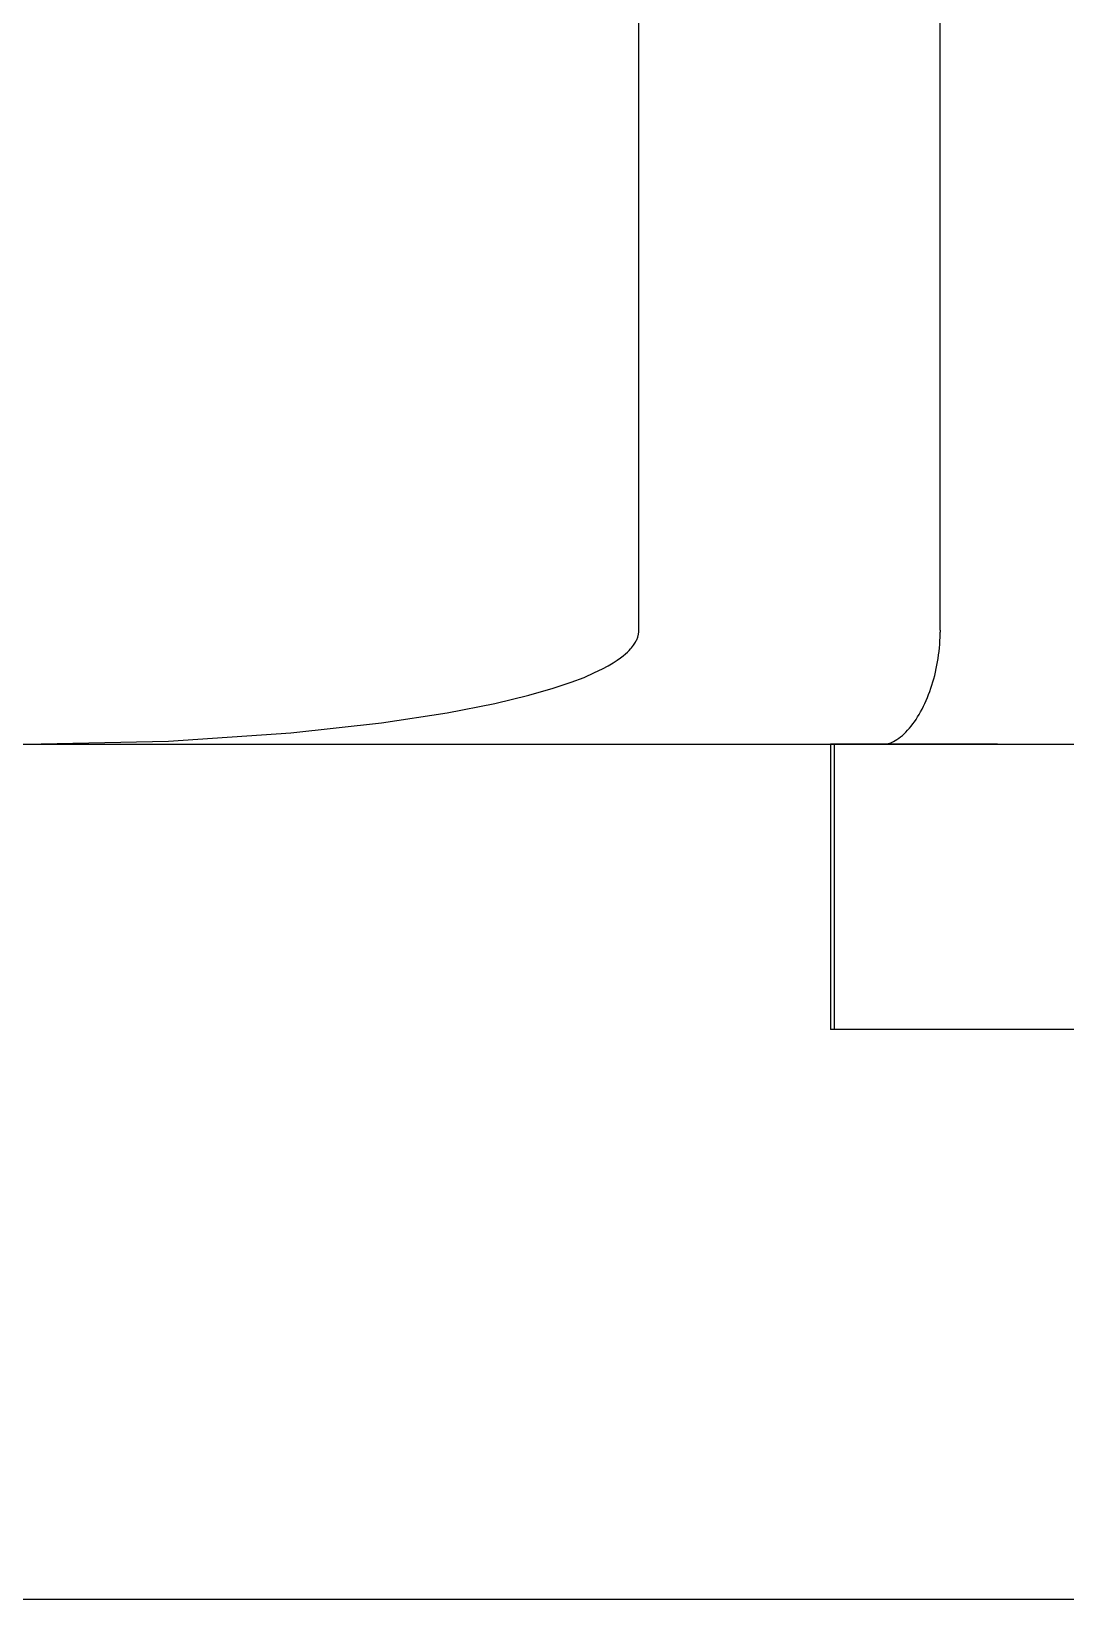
# Model space of a CAD drawing. Header units: millimetres. Extents: x -70 to 246, y -216 to 66.
# Drawn here: x -47.28 to -40.03, y -180 to -169 of the extents above; entities that cross this region are included whole.
import ezdxf

# ---------------------------------------------------------------- set-up
doc = ezdxf.new("R2010")
doc.units = ezdxf.units.MM
doc.layers.add('FRONT_XZ', color=7, linetype='Continuous')

msp = doc.modelspace()

# ---------------------------------------------------------------- linework, layer by layer
at = {"layer": 'FRONT_XZ'}
for p, q in [((-43.017, -173.2), (-43.017, -162.977)), ((-40.905, -173.2), (-40.905, -164.174)), ((-43.027, -173.255), (-43.025, -173.25)), ((-43.025, -173.25), (-43.024, -173.245)), ((-43.024, -173.245), (-43.022, -173.24)), ((-43.022, -173.24), (-43.021, -173.235)), ((-43.021, -173.235), (-43.02, -173.23)), ((-43.02, -173.23), (-43.019, -173.226)), ((-43.019, -173.221), (-43.018, -173.216)), ((-43.019, -173.226), (-43.019, -173.221)), ((-43.018, -173.211), (-43.017, -173.207)), ((-43.018, -173.216), (-43.018, -173.211)), ((-43.017, -173.203), (-43.017, -173.2)), ((-43.017, -173.207), (-43.017, -173.203)), ((-40.906, -173.25), (-40.905, -173.226)), ((-40.905, -173.2), (-40.905, -173.213)), ((-40.905, -173.226), (-40.905, -173.213)), ((-43.11, -173.366), (-43.097, -173.354)), ((-43.097, -173.354), (-43.086, -173.342)), ((-43.086, -173.342), (-43.076, -173.332)), ((-43.076, -173.332), (-43.069, -173.323)), ((-43.069, -173.323), (-43.061, -173.314)), ((-43.061, -173.314), (-43.055, -173.306)), ((-43.055, -173.306), (-43.05, -173.299)), ((-43.05, -173.299), (-43.045, -173.292)), ((-43.045, -173.292), (-43.041, -173.285)), ((-43.041, -173.285), (-43.038, -173.279)), ((-43.038, -173.279), (-43.035, -173.273)), ((-43.035, -173.273), (-43.032, -173.267)), ((-43.032, -173.267), (-43.03, -173.261)), ((-43.03, -173.261), (-43.027, -173.255)), ((-40.916, -173.374), (-40.913, -173.349)), ((-40.913, -173.349), (-40.91, -173.325)), ((-40.91, -173.325), (-40.908, -173.3)), ((-40.908, -173.3), (-40.907, -173.275)), ((-40.907, -173.275), (-40.906, -173.25)), ((-43.273, -173.472), (-43.232, -173.45)), ((-43.232, -173.45), (-43.198, -173.429)), ((-43.198, -173.429), (-43.17, -173.411)), ((-43.17, -173.411), (-43.146, -173.394)), ((-43.146, -173.394), (-43.127, -173.379)), ((-43.127, -173.379), (-43.11, -173.366)), ((-40.933, -173.47), (-40.928, -173.446)), ((-40.928, -173.446), (-40.923, -173.422)), ((-40.923, -173.422), (-40.92, -173.398)), ((-40.92, -173.398), (-40.916, -173.374)), ((-43.617, -173.607), (-43.492, -173.565)), ((-43.492, -173.565), (-43.401, -173.531)), ((-43.401, -173.531), (-43.328, -173.498)), ((-43.328, -173.498), (-43.273, -173.472)), ((-40.963, -173.586), (-40.956, -173.563)), ((-40.956, -173.563), (-40.95, -173.541)), ((-40.95, -173.541), (-40.943, -173.517)), ((-40.943, -173.517), (-40.938, -173.494)), ((-40.938, -173.494), (-40.933, -173.47)), ((-44.027, -173.715), (-43.789, -173.657)), ((-43.789, -173.657), (-43.617, -173.607)), ((-41.003, -173.694), (-40.994, -173.673)), ((-40.994, -173.673), (-40.986, -173.652)), ((-40.986, -173.652), (-40.978, -173.63)), ((-40.978, -173.63), (-40.97, -173.608)), ((-40.97, -173.608), (-40.963, -173.586)), ((-44.821, -173.851), (-44.36, -173.781)), ((-44.36, -173.781), (-44.027, -173.715)), ((-41.063, -173.809), (-41.052, -173.791)), ((-41.052, -173.791), (-41.042, -173.772)), ((-41.042, -173.772), (-41.032, -173.754)), ((-41.032, -173.754), (-41.022, -173.734)), ((-41.022, -173.734), (-41.012, -173.714)), ((-41.012, -173.714), (-41.003, -173.694)), ((-45.457, -173.921), (-44.821, -173.851)), ((-41.145, -173.915), (-41.133, -173.902)), ((-41.133, -173.902), (-41.121, -173.888)), ((-41.121, -173.888), (-41.109, -173.874)), ((-41.109, -173.874), (-41.097, -173.858)), ((-41.097, -173.858), (-41.085, -173.842)), ((-41.085, -173.842), (-41.074, -173.826)), ((-41.074, -173.826), (-41.063, -173.809)), ((-66, -174), (66, -174)), ((-60.652, -174), (-41.307, -174)), ((-51.069, -174), (-24.527, -174)), ((-48.04, -174), (-46.203, -174)), ((-47.319, -174), (-46.315, -173.978)), ((-46.315, -173.978), (-45.457, -173.921)), ((-46.203, -174), (-44.292, -174)), ((-44.292, -174), (-42.312, -174)), ((-42.312, -174), (-40.265, -174)), ((-41.67, -174), (-41.673, -174)), ((-41.673, -174), (-41.673, -176)), ((-41.661, -174), (-41.67, -174)), ((-41.645, -174), (-41.661, -174)), ((-41.646, -174), (-41.647, -174)), ((-41.647, -174), (-41.642, -174)), ((-41.647, -174), (-41.647, -176)), ((-41.639, -174), (-41.646, -174)), ((-41.624, -174), (-41.645, -174)), ((-41.642, -174), (-41.63, -174)), ((-41.626, -174), (-41.639, -174)), ((-41.63, -174), (-41.613, -174)), ((-41.607, -174), (-41.626, -174)), ((-41.596, -174), (-41.624, -174)), ((-41.613, -174), (-41.589, -174)), ((-41.582, -174), (-41.607, -174)), ((-41.563, -174), (-41.596, -174)), ((-41.589, -174), (-41.56, -174)), ((-41.551, -174), (-41.582, -174)), ((-41.523, -174), (-41.563, -174)), ((-41.56, -174), (-41.524, -174)), ((-41.514, -174), (-41.551, -174)), ((-41.524, -174), (-41.483, -174)), ((-41.477, -174), (-41.523, -174)), ((-41.471, -174), (-41.514, -174)), ((-41.483, -174), (-41.435, -174)), ((-41.426, -174), (-41.477, -174)), ((-41.422, -174), (-41.471, -174)), ((-41.435, -174), (-41.382, -174)), ((-41.369, -174), (-41.426, -174)), ((-41.367, -174), (-41.422, -174)), ((-41.382, -174), (-41.323, -174)), ((-41.306, -174), (-41.369, -174)), ((-41.367, -174), (-41.307, -174)), ((-41.323, -174), (-41.259, -174)), ((-41.307, -174), (-41.295, -173.999)), ((-41.237, -174), (-41.306, -174)), ((-41.295, -173.999), (-41.283, -173.998)), ((-41.283, -173.998), (-41.27, -173.995)), ((-41.27, -173.995), (-41.258, -173.992)), ((-41.259, -174), (-41.189, -174)), ((-41.258, -173.992), (-41.246, -173.987)), ((-41.246, -173.987), (-41.233, -173.981)), ((-41.163, -174), (-41.237, -174)), ((-41.233, -173.981), (-41.22, -173.975)), ((-41.22, -173.975), (-41.208, -173.967)), ((-41.208, -173.967), (-41.195, -173.958)), ((-41.195, -173.958), (-41.182, -173.949)), ((-41.114, -174), (-41.189, -174)), ((-41.182, -173.949), (-41.17, -173.938)), ((-41.17, -173.938), (-41.157, -173.927)), ((-41.084, -174), (-41.163, -174)), ((-41.157, -173.927), (-41.145, -173.915)), ((-41.033, -174), (-41.114, -174)), ((-41, -174), (-41.084, -174)), ((-40.948, -174), (-41.033, -174)), ((-40.91, -174), (-41, -174)), ((-40.857, -174), (-40.948, -174)), ((-40.815, -174), (-40.91, -174)), ((-40.761, -174), (-40.857, -174)), ((-40.716, -174), (-40.815, -174)), ((-40.661, -174), (-40.761, -174)), ((-40.612, -174), (-40.716, -174)), ((-40.556, -174), (-40.661, -174)), ((-40.503, -174), (-40.612, -174)), ((-40.556, -174), (-40.447, -174)), ((-40.503, -174), (-40.39, -174)), ((-40.447, -174), (-40.334, -174)), ((-40.39, -174), (-40.273, -174)), ((-40.334, -174), (-40.216, -174)), ((-40.273, -174), (-40.152, -174)), ((-40.265, -174), (-38.154, -174)), ((-40.216, -174), (-40.095, -174)), ((-40.152, -174), (-40.028, -174)), ((-40.095, -174), (-39.97, -174)), ((-40.028, -174), (-39.899, -174)), ((-41.67, -176), (-41.673, -176)), ((-41.661, -176), (-41.67, -176)), ((-41.645, -176), (-41.661, -176)), ((-41.644, -176), (-41.647, -176)), ((-41.624, -176), (-41.645, -176)), ((-41.635, -176), (-41.644, -176)), ((-41.62, -176), (-41.635, -176)), ((-41.596, -176), (-41.624, -176)), ((-41.598, -176), (-41.62, -176)), ((-41.57, -176), (-41.598, -176)), ((-41.563, -176), (-41.596, -176)), ((-41.537, -176), (-41.57, -176)), ((-41.523, -176), (-41.563, -176)), ((-41.497, -176), (-41.537, -176)), ((-41.477, -176), (-41.523, -176)), ((-41.452, -176), (-41.497, -176)), ((-41.426, -176), (-41.477, -176)), ((-41.4, -176), (-41.452, -176)), ((-41.369, -176), (-41.426, -176)), ((-41.343, -176), (-41.4, -176)), ((-41.306, -176), (-41.369, -176)), ((-41.28, -176), (-41.343, -176)), ((-41.237, -176), (-41.306, -176)), ((-41.212, -176), (-41.28, -176)), ((-41.163, -176), (-41.237, -176)), ((-41.138, -176), (-41.212, -176)), ((-41.084, -176), (-41.163, -176)), ((-41.058, -176), (-41.138, -176)), ((-41, -176), (-41.084, -176)), ((-40.974, -176), (-41.058, -176)), ((-40.91, -176), (-41, -176)), ((-40.884, -176), (-40.974, -176)), ((-40.815, -176), (-40.91, -176)), ((-40.789, -176), (-40.884, -176)), ((-40.716, -176), (-40.815, -176)), ((-40.69, -176), (-40.789, -176)), ((-40.612, -176), (-40.716, -176)), ((-40.586, -176), (-40.69, -176)), ((-40.503, -176), (-40.612, -176)), ((-40.477, -176), (-40.586, -176)), ((-40.39, -176), (-40.503, -176)), ((-40.365, -176), (-40.477, -176)), ((-40.273, -176), (-40.39, -176)), ((-40.248, -176), (-40.365, -176)), ((-40.152, -176), (-40.273, -176)), ((-40.127, -176), (-40.248, -176)), ((-40.028, -176), (-40.152, -176)), ((-40.002, -176), (-40.127, -176)), ((-39.899, -176), (-40.028, -176)), ((66, -180), (-66, -180)), ((-46.203, -180), (-48.04, -180)), ((-44.292, -180), (-46.203, -180)), ((-42.312, -180), (-44.292, -180)), ((-40.265, -180), (-42.312, -180)), ((-38.154, -180), (-40.265, -180))]:
    msp.add_line(p, q, dxfattribs=at)

doc.saveas('drawing.dxf')
